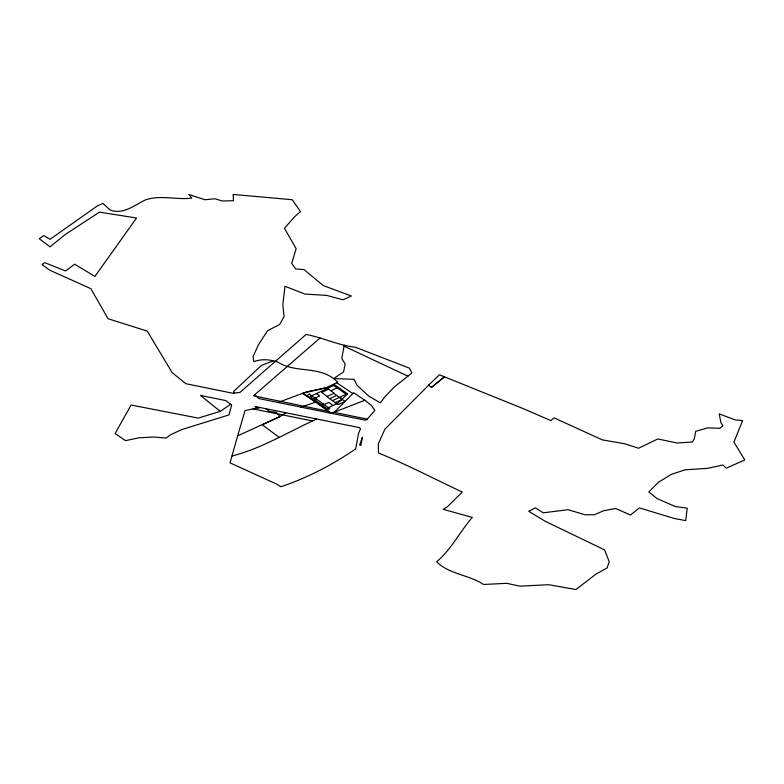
<?xml version="1.0" encoding="UTF-8"?>
<svg xmlns="http://www.w3.org/2000/svg" width="784" height="784" viewBox="0 0 784 784"><rect width="100%" height="100%" fill="white"/><g stroke="black" fill="none" stroke-linecap="round" stroke-linejoin="round"><path stroke-width="1.18" d="M344.264 345.156L341.746 358.386L345.127 363.943L343.559 371.92L333.641 378.623C316.932 366.001 295.166 373.106 277.899 362.169C269.961 359.366 261.925 358.739 253.771 361.61L253.124 356.465L258.357 344.95L267.54 330.75L279.682 324.458L284.033 316.677L282.828 304.545L284.994 286.287L304.937 294.069L326.663 295.382L342.971 299.792L351.32 295.999L323.175 285.533L304.045 269.608L295.656 268.932L291.697 263.444L296.136 248.685L284.465 228.262L294.588 216.727L300.527 211.611L292.216 199.724L233.171 194.452L233.465 200.704L222.323 200.969L214.943 198.773L204.898 199.734L188.777 194.452L191.864 198.068C176.537 200.185 160.544 194.618 145.422 199.93C134.427 205.124 122.931 215.149 110.054 209.936L102.92 203.399L97.138 206.065L50.068 239.306L43.816 235.553L39.2 238.689L50.049 246.842L65.395 234.426L99.441 212.131L136.543 218.011L94.874 276.458L74.686 264.188L65.542 270.98L44.845 262.669L42.12 264.58L49.51 270.078L90.885 288.698L108.065 318.735L147.245 331.113L172.186 372.694L185.886 383.699L232.966 393.284L240.022 392.372L306.093 334.425C322.792 337.639 338.257 345.352 355.25 347.204L409.356 368.098L411.865 372.988L394.293 387.002L384.346 397.439L380.367 402.849L368.745 396.116L357.034 385.316L354.005 379.289L333.641 378.623L337.865 382.171L325.948 387.825L303.065 393.166L331.367 413.315L364.864 400.252L371.361 405.416L374.85 410.355L366.853 419.724L364.776 420.106L258.906 398.576L254.653 394.803L253.595 395.793L328.614 411.355L330.975 413.452L334.19 412.374L353.643 392.774L364.864 400.252M237.679 435.806L230.035 462.844L277.095 484.336L281.015 486.717C307.798 477.74 332.504 464.696 355.711 448.899L358.582 433.258L360.522 428.848L359.395 427.623L254.976 406.514L257.867 407.896L259.788 407.494L245.049 410.561L237.679 435.806L280.025 416.559L285.768 412.805M428.691 385.12L384.885 429.201L378.309 443.852L378.466 452.956C406.994 464.716 434.434 478.916 462.286 492.068L447.37 506.778L443.205 509.345L472.321 517.391C459.806 531.777 451.359 549.408 436.619 561.756C449.203 574.417 468.92 574.682 483.542 584.472L506.885 583.325L519.733 586.148L548.829 584.717L575.926 589.548L596.173 573.957L607.032 568.067L609.246 561.805L604.562 549.878L545.311 521.331L528.72 511.295L535.531 507.836L543.194 512.824L568.047 509.708L585.236 514.814L594.507 514.725L603.602 510.737L615.509 508.483L630.512 514.99L639.44 507.905L674.309 518.489L685.686 520.625L687.215 508.189L675.416 506.552L657.257 498.702L648.77 491.931L658.619 482.16L671.31 474.389L685.089 469.812L707.491 468.352L723.015 464.981L726.219 468.224L744.8 459.934L733.922 442.176L742.615 420.596L735.088 419.891L719.242 413.864L720.878 422.488L722.848 425.898L719.575 428.358L707.952 427.78L695.712 431.318L694.35 438.619L692.399 442L677.102 442.999L657.864 438.962L638.529 448.232L624.917 443.803L602.337 439.893L554.082 417.882L550.809 420.577L522.546 408.346L439.412 374.801L428.652 385.101L431.425 387.463L444.499 376.849M254.653 394.803L320.048 338.002M431.396 387.443L444.459 376.839M220.284 411.345L230.633 404.27L231.652 405.063L228.987 414.903L182.202 429.416L170.598 434.738L166.13 438.089L153.84 437.011L138.954 437.815L125.46 440.667L115.15 433.503L131.085 405.044L198.313 418.107L220.284 411.345L200.469 395.42L225.861 400.595L230.633 404.27M316.442 419.087L312.571 420.959C286.023 433.317 260.582 448.683 231.986 456.023M328.614 389.197L321.675 392.441L327.3 396.449M313.443 398.919L319.725 395.979L316.413 393.617M330.838 390.775L337.14 387.825M313.492 400.261L316.275 398.958M329.672 398.664L336.61 395.42M320.244 405.073L323.028 403.77M322.449 405.328L328.731 402.388L333.092 405.495M332.485 400.673L339.423 397.419M346.146 394.244L339.844 397.194L342.275 398.929M335.297 402.672L342.236 399.428M273.116 360.924L261.405 365.403L233.573 391.549L234.485 393.088M325.948 387.825L306.858 391.765L278.026 402.486M300.899 407.21L315.619 402.104L302.457 393.382M252.997 408.905L312.571 420.959M334.19 412.374L367.284 419.117M344.039 346.146L407.896 376.153M336.689 382.729L352.839 393.588M333.817 385.463L346.704 394.636M327.526 388.413L334.249 393.205L326.85 396.665L338.11 404.681L345.058 401.428L333.798 393.411M279.035 437.296L262.268 424.791L280.025 416.559L276.213 412.247L269.657 411.531L266.021 408.758M362.355 437.374L360.914 445.449L359.621 444.91L362.355 437.374M347.508 393.862L337.757 403.309L326.81 408.435L310.131 396.557L334.964 384.934L347.508 393.862M309.513 394.146L306.74 395.45L327.006 409.875L329.78 408.582L309.513 394.146"/></g></svg>
